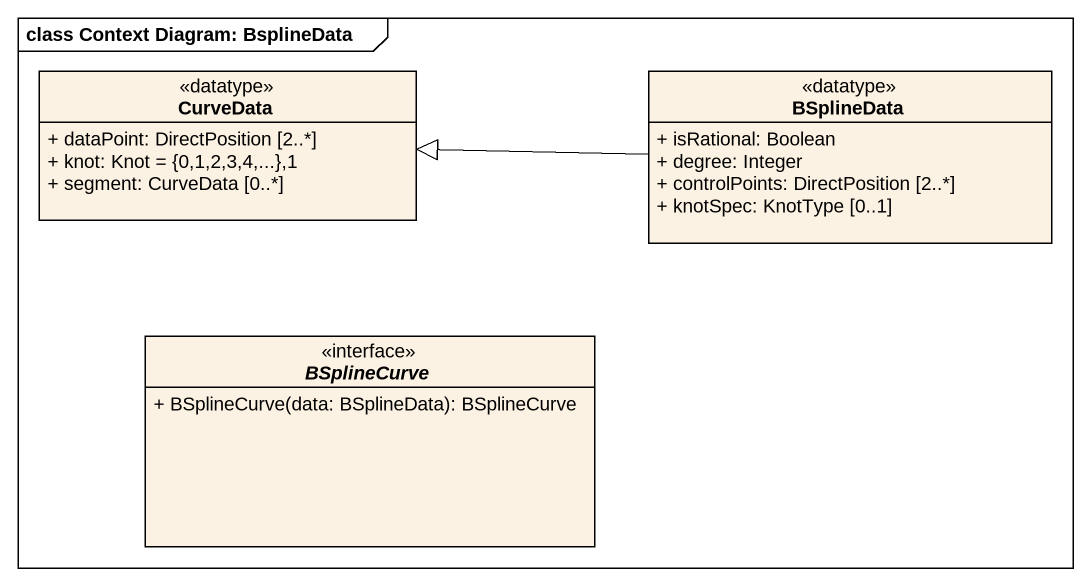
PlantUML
@startuml
mainframe class Context Diagram: BsplineData
hide circle
hide empty members
skinparam classAttributeIconSize 0
class CurveData <<datatype>> {
  + dataPoint: DirectPosition [2..*]
  + knot: Knot = {0,1,2,3,4,...},1
  + segment: CurveData [0..*]
}
class BSplineData <<datatype>> {
  + isRational: Boolean
  + degree: Integer
  + controlPoints: DirectPosition [2..*]
  + knotSpec: KnotType [0..1]
}
interface BSplineCurve {
  + BSplineCurve(data: BSplineData): BSplineCurve
}
BSplineData -left-|> CurveData
@enduml
